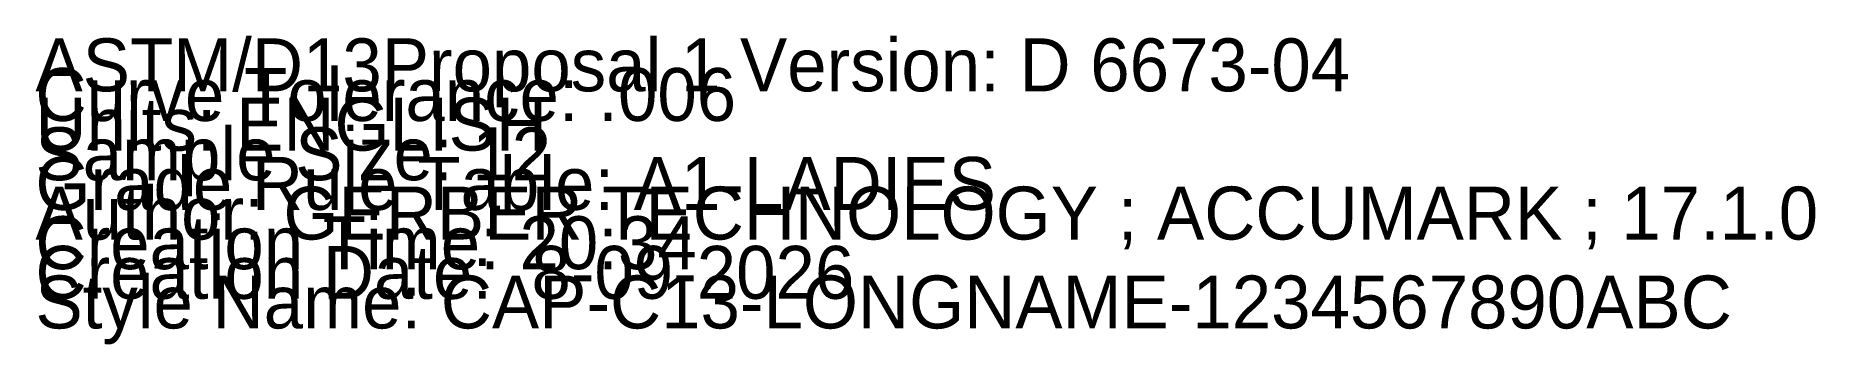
# Model space of a CAD drawing. Extents: x 0 to 11.7, y -0.1 to 20.
# Drawn here: x 0 to 8.4, y -0.08 to 1.38 of the extents above; entities outside this region: 1.
import ezdxf

# ---------------------------------------------------------------- set-up
doc = ezdxf.new("R2010")
doc.units = 0

# ---------------------------------------------------------------- blocks, each defined once
blk = doc.blocks.new('CAP-C13-LONGNAME-1234567890ABC_12')
at = {"layer": '1'}
for points in [[(3.1081, 18.8866), (3.1081, 19.528)], [(3.1081, 19.528), (4.0949, 19.528)], [(4.0949, 19.528), (4.0949, 18.8866)], [(4.0949, 18.8866), (3.1081, 18.8866)]]:
    blk.add_lwpolyline(points, dxfattribs=at)
at = {"layer": '2'}
for p in [(3.1081, 19.528), (3.1081, 19.528), (4.0949, 19.528), (4.0949, 19.528), (3.3548, 19.2073), (3.8482, 19.2073), (3.1081, 18.8866), (3.1081, 18.8866), (4.0949, 18.8866), (4.0949, 18.8866)]:
    blk.add_point(p, dxfattribs=at)
at = {"layer": '5'}
blk.add_line((3.3548, 19.2073), (3.8482, 19.2073), dxfattribs=at)
at = {"layer": '7'}
blk.add_line((3.3548, 19.2073), (3.8482, 19.2073), dxfattribs=at)
at = {"layer": '84'}
for points in [[(3.1081, 18.8866), (3.1081, 19.528)], [(3.1081, 19.528), (4.0949, 19.528)], [(4.0949, 19.528), (4.0949, 18.8866)], [(4.0949, 18.8866), (3.1081, 18.8866)]]:
    blk.add_lwpolyline(points, dxfattribs=at)
at = {"layer": '1'}
for s, p in [('SIZE: 12', (3.6015, 19.7673)), ('CATEGORY: CAP-C13-LONGNAME-1234567890ABC', (3.6015, 19.6273)), ('ANNOTATION: RECTANGLE', (3.6015, 19.4873)), ('Quantity: 1,0', (3.6015, 19.3473)), ('Piece Name: CAP-C13-LONGNAME-1234567890ABC', (3.6015, 19.2073))]:
    blk.add_text(s, height=0.25, dxfattribs=at).set_placement(p)

msp = doc.modelspace()

# ---------------------------------------------------------------- block references
at = {"layer": '1'}
msp.add_blockref('CAP-C13-LONGNAME-1234567890ABC_12', (0, 0), dxfattribs=at)

# ---------------------------------------------------------------- texts
for s, p in [('ASTM/D13Proposal 1 Version: D 6673-04', (0, 1.12)), ('Curve Tolerance: .006', (0, 0.98)), ('Units: ENGLISH', (0, 0.84)), ('Sample Size: 12', (0, 0.7)), ('Grade Rule Table: A1-LADIES', (0, 0.56)), ('Author: GERBER TECHNOLOGY ; ACCUMARK ; 17.1.0', (0, 0.42)), ('Creation Time: 20:34', (0, 0.28)), ('Creation Date:  8-09-2026', (0, 0.14)), ('Style Name: CAP-C13-LONGNAME-1234567890ABC', (0, 0))]:
    msp.add_text(s, height=0.25, dxfattribs=at).set_placement(p)

doc.saveas('drawing.dxf')
